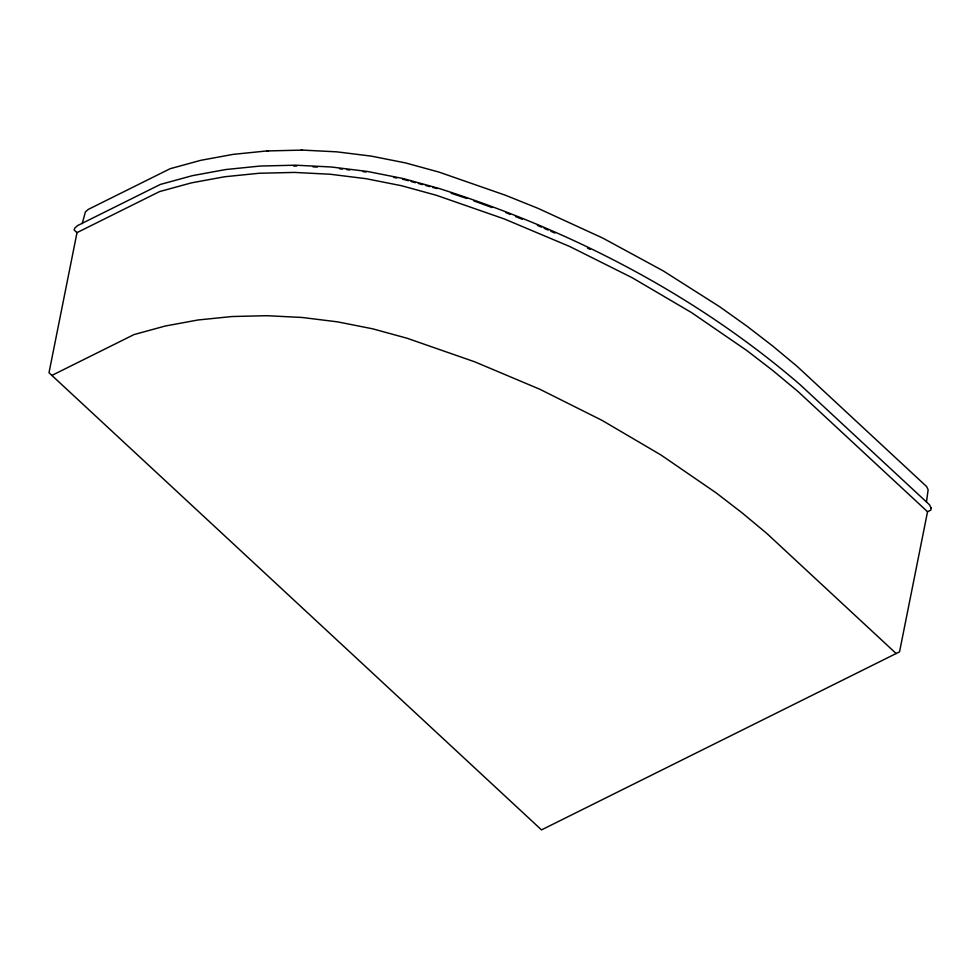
<?xml version="1.0" encoding="UTF-8"?>
<svg xmlns="http://www.w3.org/2000/svg" width="980" height="980" viewBox="0 0 980 980"><rect width="100%" height="100%" fill="white"/><g stroke="black" fill="none" stroke-linecap="round" stroke-linejoin="round"><path stroke-width="1.47" d="M77.04 232.432L49 372.743L541.511 829.901L899.542 651.847L927.582 511.536M82.21 223.636L85.383 211.937L88.323 209.389L170.116 168.719L200.741 160.328L233.118 154.375L266.707 150.957L302.44 150.099L336.802 151.839L371.236 156.114L405.389 162.888L438.991 172.1L505.607 195.302L538.13 208.397L602.884 238.14L663.203 270.872L719.92 306.899L746.797 326.058L772.608 345.94L797.267 366.483L926.627 486.558L928.134 489.804L926.492 501.748M51.879 375.426L134.027 334.572L165.253 326.022L198.046 319.982L232.04 316.528L266.891 315.695L302.207 317.483L337.61 321.869L372.694 328.827L407.104 338.259L474.614 361.779L539.76 389.219L602.026 420.359L660.912 454.953L715.964 492.732L741.909 512.712L766.728 533.377L896.161 653.525M293.767 166.098L296.805 166.024M266.707 150.957L268.532 150.92M301.117 150.124L302.44 150.099M312.988 166.845L317.398 167.066M339.497 168.732L342.437 169.087M346.859 169.638L349.811 170.006M363.09 171.659L366.042 172.027M393.825 177.417L396.753 178.005M402.609 179.156L408.341 180.724M411.208 181.521L415.508 182.696M418.374 183.481L422.674 184.657M425.541 185.453L429.84 186.629M432.707 187.413L437.007 188.589M451.18 193.281L466.774 198.438M473.818 200.875L491.96 207.515M505.888 212.66L510.004 214.314M515.492 216.531L522.34 219.287M537.42 225.351L541.45 227.127M544.133 228.316L548.163 230.079M550.858 231.268L554.888 233.044M587.486 248.099L590.23 249.41M931 507.873L930.914 510.053L927.546 511.732L798.014 391.51L773.024 370.697L746.944 350.607L691.586 312.62L632.37 277.83L569.76 246.519L504.259 218.932L436.308 195.265L401.518 185.722L365.969 178.679L330.113 174.232L294.331 172.419L259.026 173.264L224.579 176.768L191.357 182.88L159.507 191.602L77.004 232.628L74.113 229.957L74.933 227.887L77.775 225.498L160.353 184.436L192.325 175.677L225.621 169.552L260.153 166.049L295.556 165.191L331.412 167.004L367.5 171.476L402.89 178.495L437.864 188.099C569.527 229.663 695.028 294.184 799.962 384.552L929.505 504.786L931 507.873"/></g></svg>
